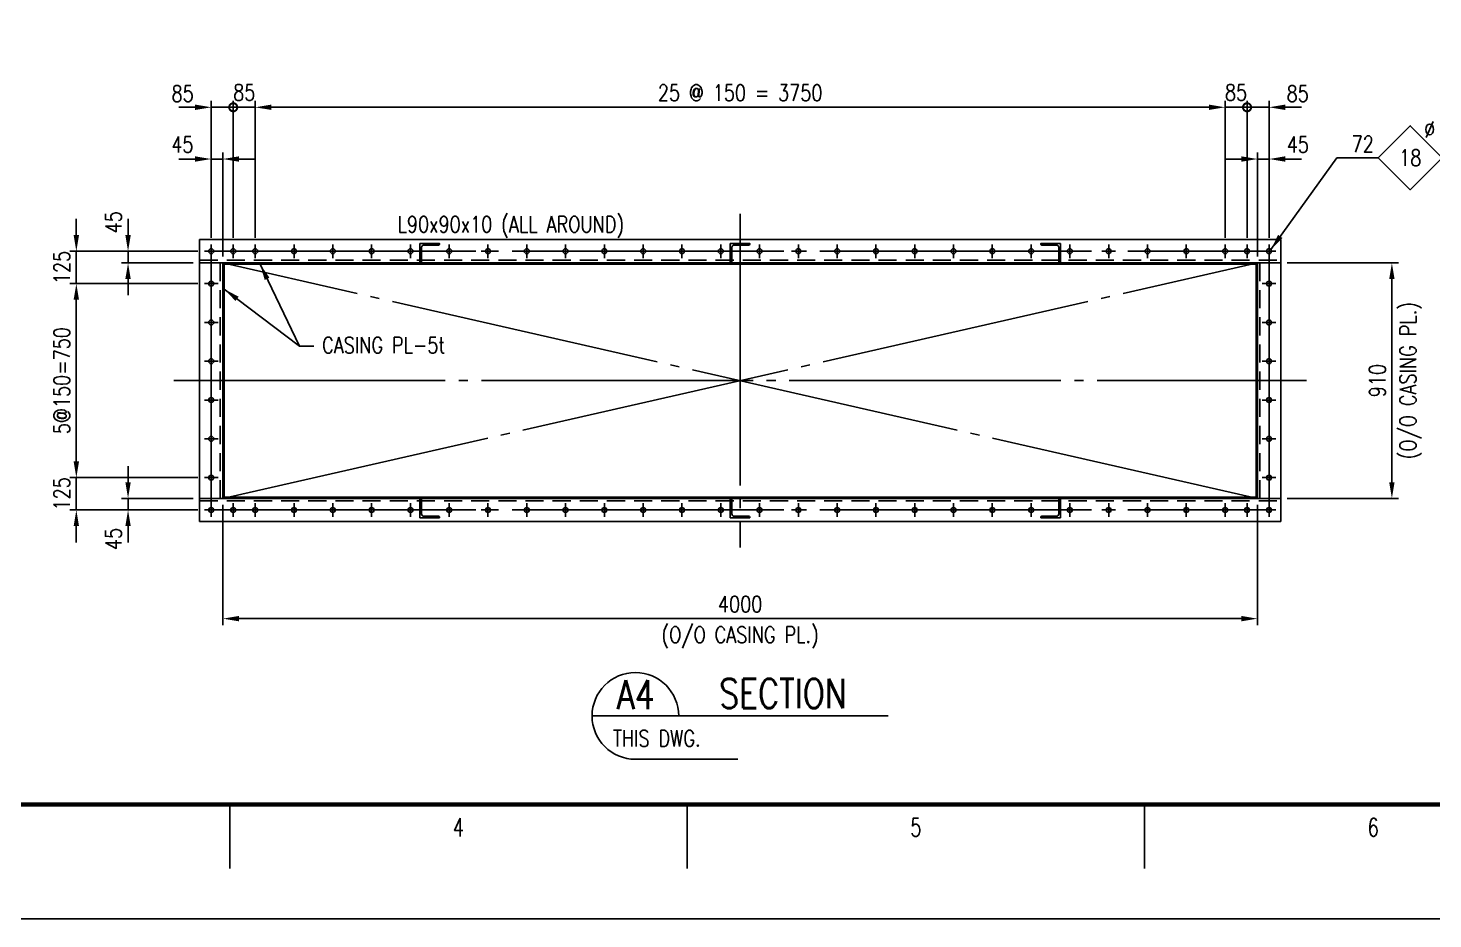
# Model space of a CAD drawing. Header units: millimetres. Extents: x 0 to 134087, y -49114 to 20834.
# Drawn here: x 28869 to 34301, y -49114 to -45671 of the extents above; entities that cross this region are included whole.
import ezdxf
from ezdxf.enums import TextEntityAlignment as Align

# ---------------------------------------------------------------- set-up
doc = ezdxf.new("R2010")
doc.units = ezdxf.units.MM
doc.header["$LTSCALE"] = 35
doc.linetypes.add('JNK-CENTER', pattern=[34, 30, -1.5, 1, -1.5])
doc.linetypes.add('JNK-HIDDEN', pattern=[3, 2, -1])
for name, color, linetype in [('CEN-R', 1, 'JNK-CENTER'), ('CON-C', 4, 'Continuous'), ('CON-G', 3, 'Continuous'), ('CON-W', 7, 'Continuous'), ('CON-Y', 2, 'Continuous'), ('Dim-W', 7, 'Continuous'), ('HID-Y', 2, 'JNK-HIDDEN'), ('STL-OBJT', 7, 'Continuous')]:
    doc.layers.add(name, color=color, linetype=linetype)
doc.styles.add('ROMANS', font='ROMANS.shx', dxfattribs={"width": 0.8})
doc.styles.add('SIMPLEX', font='simplex.shx', dxfattribs={"width": 0.8})
doc.dimstyles.new('DIM25', dxfattribs={"dimscale": 25, "dimtxt": 2.5, "dimasz": 2.5, "dimexe": 1, "dimexo": 1, "dimgap": 1, "dimtad": 1, "dimdec": 1, "dimdsep": 46, "dimtxsty": 'SIMPLEX', "dimcen": 0, "dimclrt": 2, "dimazin": 2, "dimtfac": 1, "dimtdec": 1, "dimtix": 1, "dimtmove": 2, "dimatfit": 0, "dimfxl": 0.18, "dimtolj": 1, "dimtzin": 0, "dimarcsym": 0})

# ---------------------------------------------------------------- blocks, each defined once
blk = doc.blocks.new('TITLE')
at = {"color": 7}
for p, q in [((240.49, 17.68), (240.49, 7.78)), ((311.22, 17.68), (311.22, 7.78)), ((381.95, 17.68), (381.95, 7.78)), ((841, 0), (0, 0))]:
    blk.add_line(p, q, dxfattribs=at)
at = {"color": 7, "const_width": 0.707}
blk.add_lwpolyline([(28.29, 17.68), (823.67, 17.68)], dxfattribs=at)
at = {"color": 7, "style": 'ROMANS', "width": 0.7}
for s, p in [('4', (275.85, 14.15)), ('5', (346.59, 14.15)), ('6', (417.32, 14.15))]:
    blk.add_text(s, height=2.83, dxfattribs=at).set_placement(p, align=Align.MIDDLE)
blk = doc.blocks.new('*D2402')
at = {"layer": 'DEFPOINTS', "color": 0, "transparency": 16777216}
for p in [(29055.6, -46534), (29550.8, -46534), (29550.8, -46659)]:
    blk.add_point(p, dxfattribs=at)
at = {"layer": 'Dim-W', "color": 0, "lineweight": -2, "transparency": 16777216}
for p, q in [((29055.6, -46471.5), (29055.6, -46409)), ((29525.8, -46534), (29030.6, -46534)), ((29055.6, -46659), (29055.6, -46534)), ((29525.8, -46659), (29030.6, -46659)), ((29055.6, -46721.5), (29055.6, -46784))]:
    blk.add_line(p, q, dxfattribs=at)
at = {"layer": 'Dim-W', "color": 0, "transparency": 16777216}
for points in [[(29045.1, -46471.5), (29066, -46471.5), (29055.6, -46534)], [(29045.1, -46721.5), (29066, -46721.5), (29055.6, -46659)]]:
    blk.add_solid(points, dxfattribs=at)
at = {"layer": 'Dim-W', "color": 2, "transparency": 16777216, "insert": (28999.3, -46596.5), "char_height": 62.5, "attachment_point": 5, "rotation": 90, "style": 'SIMPLEX'}
blk.add_mtext('\\A1;125', dxfattribs=at)
blk = doc.blocks.new('*D2403')
at = {"layer": 'DEFPOINTS', "color": 0, "transparency": 16777216}
for p in [(33712.3, -46579), (33712.3, -47489), (34142.3, -47489)]:
    blk.add_point(p, dxfattribs=at)
at = {"layer": 'Dim-W', "color": 0, "lineweight": -2, "transparency": 16777216}
for p, q in [((33737.3, -46579), (34167.3, -46579)), ((34142.3, -46641.5), (34142.3, -47426.5)), ((33737.3, -47489), (34167.3, -47489))]:
    blk.add_line(p, q, dxfattribs=at)
at = {"layer": 'Dim-W', "color": 0, "transparency": 16777216}
for points in [[(34131.9, -46641.5), (34152.7, -46641.5), (34142.3, -46579)], [(34131.9, -47426.5), (34152.7, -47426.5), (34142.3, -47489)]]:
    blk.add_solid(points, dxfattribs=at)
at = {"layer": 'Dim-W', "color": 2, "transparency": 16777216, "char_height": 62.5, "attachment_point": 5, "rotation": 90, "style": 'SIMPLEX'}
for s, insert in [('\\A1;(O/O CASING PL.)', (34214.9, -47034)), ('\\A1;910', (34086.1, -47034))]:
    blk.add_mtext(s, dxfattribs=dict(at, insert=insert))
blk = doc.blocks.new('*D2404')
at = {"layer": 'DEFPOINTS', "color": 0, "transparency": 16777216}
for p in [(29255.6, -46534), (29550.8, -46534), (29532.3, -46579)]:
    blk.add_point(p, dxfattribs=at)
at = {"layer": 'Dim-W', "color": 0, "lineweight": -2, "transparency": 16777216}
for p, q in [((29255.6, -46471.5), (29255.6, -46409)), ((29525.8, -46534), (29230.6, -46534)), ((29255.6, -46579), (29255.6, -46534)), ((29507.3, -46579), (29230.6, -46579)), ((29255.6, -46641.5), (29255.6, -46704))]:
    blk.add_line(p, q, dxfattribs=at)
at = {"layer": 'Dim-W', "color": 0, "transparency": 16777216}
blk.add_solid([(29245.1, -46641.5), (29266, -46641.5), (29255.6, -46579)], dxfattribs=at)
at = {"layer": 'Dim-W', "color": 2, "transparency": 16777216, "insert": (29199.3, -46421.9), "char_height": 62.5, "attachment_point": 5, "rotation": 90, "style": 'SIMPLEX', "bg_fill": 3, "box_fill_scale": 1.1, "bg_fill_color": 256, "bg_fill_true_color": 13158600, "bg_fill_transparency": 0}
blk.add_mtext('\\A1;45', dxfattribs=at)
at = {"layer": 'Dim-W', "color": 0, "transparency": 16777216}
blk.add_solid([(29245.1, -46471.5), (29266, -46471.5), (29255.6, -46534)], dxfattribs=at)
blk = doc.blocks.new('*D2405')
at = {"layer": 'DEFPOINTS', "color": 0, "transparency": 16777216}
for p in [(29622.3, -47489), (33622.3, -47489), (29622.3, -47954)]:
    blk.add_point(p, dxfattribs=at)
at = {"layer": 'Dim-W', "color": 0, "lineweight": -2, "transparency": 16777216}
for p, q in [((29622.3, -47514), (29622.3, -47979)), ((33622.3, -47514), (33622.3, -47979)), ((33559.8, -47954), (29684.8, -47954))]:
    blk.add_line(p, q, dxfattribs=at)
at = {"layer": 'Dim-W', "color": 0, "transparency": 16777216}
for points in [[(29684.8, -47943.5), (29684.8, -47964.4), (29622.3, -47954)], [(33559.8, -47943.5), (33559.8, -47964.4), (33622.3, -47954)]]:
    blk.add_solid(points, dxfattribs=at)
at = {"layer": 'Dim-W', "color": 2, "transparency": 16777216, "char_height": 62.5, "attachment_point": 5, "style": 'SIMPLEX'}
for s, insert in [('\\A1;4000', (31622.3, -47897.7)), ('\\A1;(O/O CASING PL.)', (31622.3, -48026.6))]:
    blk.add_mtext(s, dxfattribs=dict(at, insert=insert))
blk = doc.blocks.new('SECTITLE')
at = {"layer": 'CON-G'}
for p, q in [((-1.7, 0), (44.1, 0)), ((5, -6.7), (20.86, -6.7))]:
    blk.add_line(p, q, dxfattribs=at)
blk.add_arc((5, 0), 6.7, 0, 270, dxfattribs=at)
at = {"layer": 'CON-C', "style": 'SIMPLEX', "width": 0.8}
for tag, p in [('A', (5.06, 1.04)), ('ELEVATION', (27.83, 1.22))]:
    blk.add_attdef(tag, text='', height=4.5, dxfattribs=at).set_placement(p, align=Align.CENTER)
at = {"layer": 'CON-Y', "style": 'SIMPLEX', "width": 0.8}
blk.add_attdef('SCALE', text='', height=2.5, dxfattribs=at).set_placement((44.9, -3.72), align=Align.RIGHT)
blk.add_attdef('H0000-0000', (1.54, -4.72), '', height=2.5, dxfattribs=at)
blk = doc.blocks.new('*D2406')
at = {"layer": 'DEFPOINTS', "color": 0, "transparency": 16777216}
for p in [(29550.8, -47409), (29055.6, -47534), (29550.8, -47534)]:
    blk.add_point(p, dxfattribs=at)
at = {"layer": 'Dim-W', "color": 0, "lineweight": -2, "transparency": 16777216}
for p, q in [((29055.6, -47346.5), (29055.6, -47284)), ((29525.8, -47409), (29030.6, -47409)), ((29055.6, -47409), (29055.6, -47534)), ((29525.8, -47534), (29030.6, -47534)), ((29055.6, -47596.5), (29055.6, -47659))]:
    blk.add_line(p, q, dxfattribs=at)
at = {"layer": 'Dim-W', "color": 0, "transparency": 16777216}
for points in [[(29045.1, -47346.5), (29066, -47346.5), (29055.6, -47409)], [(29045.1, -47596.5), (29066, -47596.5), (29055.6, -47534)]]:
    blk.add_solid(points, dxfattribs=at)
at = {"layer": 'Dim-W', "color": 2, "transparency": 16777216, "insert": (28999.3, -47471.5), "char_height": 62.5, "attachment_point": 5, "rotation": 90, "style": 'SIMPLEX'}
blk.add_mtext('\\A1;125', dxfattribs=at)
blk = doc.blocks.new('*D2407')
at = {"layer": 'DEFPOINTS', "color": 0, "transparency": 16777216}
for p in [(29532.3, -47489), (29255.6, -47534), (29550.8, -47534)]:
    blk.add_point(p, dxfattribs=at)
at = {"layer": 'Dim-W', "color": 0, "lineweight": -2, "transparency": 16777216}
for p, q in [((29255.6, -47426.5), (29255.6, -47364)), ((29507.3, -47489), (29230.6, -47489)), ((29255.6, -47489), (29255.6, -47534)), ((29525.8, -47534), (29230.6, -47534)), ((29255.6, -47596.5), (29255.6, -47659))]:
    blk.add_line(p, q, dxfattribs=at)
at = {"layer": 'Dim-W', "color": 0, "transparency": 16777216}
blk.add_solid([(29245.1, -47426.5), (29266, -47426.5), (29255.6, -47489)], dxfattribs=at)
at = {"layer": 'Dim-W', "color": 2, "transparency": 16777216, "insert": (29199.3, -47646), "char_height": 62.5, "attachment_point": 5, "rotation": 90, "style": 'SIMPLEX', "bg_fill": 3, "box_fill_scale": 1.1, "bg_fill_color": 256, "bg_fill_true_color": 13158600, "bg_fill_transparency": 0}
blk.add_mtext('\\A1;45', dxfattribs=at)
at = {"layer": 'Dim-W', "color": 0, "transparency": 16777216}
blk.add_solid([(29245.1, -47596.5), (29266, -47596.5), (29255.6, -47534)], dxfattribs=at)
blk = doc.blocks.new('*D2408')
at = {"layer": 'DEFPOINTS', "color": 0, "transparency": 16777216}
for p in [(29055.6, -46659), (29550.8, -46659), (29550.8, -47409)]:
    blk.add_point(p, dxfattribs=at)
at = {"layer": 'Dim-W', "color": 0, "lineweight": -2, "transparency": 16777216}
for p, q in [((29525.8, -46659), (29030.6, -46659)), ((29055.6, -47346.5), (29055.6, -46721.5)), ((29525.8, -47409), (29030.6, -47409))]:
    blk.add_line(p, q, dxfattribs=at)
at = {"layer": 'Dim-W', "color": 0, "transparency": 16777216}
for points in [[(29045.1, -46721.5), (29066, -46721.5), (29055.6, -46659)], [(29045.1, -47346.5), (29066, -47346.5), (29055.6, -47409)]]:
    blk.add_solid(points, dxfattribs=at)
at = {"layer": 'Dim-W', "color": 2, "transparency": 16777216, "insert": (28999.3, -47034), "char_height": 62.5, "attachment_point": 5, "rotation": 90, "style": 'SIMPLEX'}
blk.add_mtext('\\A1;5@150=750', dxfattribs=at)
blk = doc.blocks.new('*D2409')
at = {"layer": 'DEFPOINTS', "color": 0, "transparency": 16777216}
for p in [(33667.3, -46177.5), (33667.3, -46507.5), (33622.3, -46579)]:
    blk.add_point(p, dxfattribs=at)
at = {"layer": 'Dim-W', "color": 0, "lineweight": -2, "transparency": 16777216}
for p, q in [((33622.3, -46554), (33622.3, -46152.5)), ((33667.3, -46482.5), (33667.3, -46152.5)), ((33559.8, -46177.5), (33497.3, -46177.5)), ((33622.3, -46177.5), (33667.3, -46177.5)), ((33729.8, -46177.5), (33792.3, -46177.5))]:
    blk.add_line(p, q, dxfattribs=at)
at = {"layer": 'Dim-W', "color": 0, "transparency": 16777216}
blk.add_solid([(33559.8, -46167), (33559.8, -46187.9), (33622.3, -46177.5)], dxfattribs=at)
at = {"layer": 'Dim-W', "color": 2, "transparency": 16777216, "insert": (33778.8, -46121.2), "char_height": 62.5, "attachment_point": 5, "style": 'SIMPLEX', "bg_fill": 3, "box_fill_scale": 1.1, "bg_fill_color": 256, "bg_fill_true_color": 13158600, "bg_fill_transparency": 0}
blk.add_mtext('\\A1;45', dxfattribs=at)
at = {"layer": 'Dim-W', "color": 0, "transparency": 16777216}
blk.add_solid([(33729.8, -46167), (33729.8, -46187.9), (33667.3, -46177.5)], dxfattribs=at)
blk = doc.blocks.new('BOLTHOLE')
at = {"layer": 'CON-W'}
blk.add_line((25.7, 0), (9.9, 0), dxfattribs=at)
blk.add_lwpolyline([(0, 0), (4.95, 4.95), (9.9, 0), (4.95, -4.95)], close=True, dxfattribs=at)
at = {"layer": 'CON-Y', "style": 'SIMPLEX', "width": 0.8}
for s, p in [('%%C', (8.81, 3.12)), ("HL's FOR", (24.37, 0.9))]:
    blk.add_text(s, height=2.5, dxfattribs=at).set_placement(p, align=Align.RIGHT)
blk.add_attdef('4', text='', height=2.5, dxfattribs=at).set_placement((-0.69, 0.87), align=Align.RIGHT)
blk.add_attdef('22', text='', height=2.5, dxfattribs=at).set_placement((4.95, 0), align=Align.MIDDLE_CENTER)
blk = doc.blocks.new('*D2410')
at = {"layer": 'DEFPOINTS', "color": 0, "transparency": 16777216}
for p in [(29577.3, -46177.5), (29577.3, -46507.5), (29622.3, -46579)]:
    blk.add_point(p, dxfattribs=at)
at = {"layer": 'Dim-W', "color": 0, "lineweight": -2, "transparency": 16777216}
for p, q in [((29577.3, -46482.5), (29577.3, -46152.5)), ((29622.3, -46554), (29622.3, -46152.5)), ((29514.8, -46177.5), (29452.3, -46177.5)), ((29622.3, -46177.5), (29577.3, -46177.5)), ((29684.8, -46177.5), (29747.3, -46177.5))]:
    blk.add_line(p, q, dxfattribs=at)
at = {"layer": 'Dim-W', "color": 0, "transparency": 16777216}
blk.add_solid([(29684.8, -46167), (29684.8, -46187.9), (29622.3, -46177.5)], dxfattribs=at)
at = {"layer": 'Dim-W', "color": 2, "transparency": 16777216, "insert": (29465.8, -46121.2), "char_height": 62.5, "attachment_point": 5, "style": 'SIMPLEX', "bg_fill": 3, "box_fill_scale": 1.1, "bg_fill_color": 256, "bg_fill_true_color": 13158600, "bg_fill_transparency": 0}
blk.add_mtext('\\A1;45', dxfattribs=at)
at = {"layer": 'Dim-W', "color": 0, "transparency": 16777216}
blk.add_solid([(29514.8, -46167), (29514.8, -46187.9), (29577.3, -46177.5)], dxfattribs=at)
blk = doc.blocks.new('*D2378')
at = {"layer": 'DEFPOINTS', "color": 0, "transparency": 16777216}
for p in [(33497.3, -45977.5), (29747.3, -46507.5), (33497.3, -46507.5)]:
    blk.add_point(p, dxfattribs=at)
at = {"layer": 'Dim-W', "color": 0, "lineweight": -2, "transparency": 16777216}
for p, q in [((29747.3, -46482.5), (29747.3, -45952.5)), ((33497.3, -46482.5), (33497.3, -45952.5)), ((29809.8, -45977.5), (33434.8, -45977.5))]:
    blk.add_line(p, q, dxfattribs=at)
at = {"layer": 'Dim-W', "color": 0, "transparency": 16777216}
for points in [[(29809.8, -45967), (29809.8, -45987.9), (29747.3, -45977.5)], [(33434.8, -45967), (33434.8, -45987.9), (33497.3, -45977.5)]]:
    blk.add_solid(points, dxfattribs=at)
at = {"layer": 'Dim-W', "color": 2, "transparency": 16777216, "insert": (31622.3, -45921.2), "char_height": 62.5, "attachment_point": 5, "style": 'SIMPLEX'}
blk.add_mtext('\\A1;25 @ 150 = 3750', dxfattribs=at)
blk = doc.blocks.new('_DotSmall')
at = {"color": 0, "linetype": 'ByBlock', "const_width": 0.5}
blk.add_lwpolyline([(-0.0625, 0, 1), (0.0625, 0, 1)], format="xyb", close=True, dxfattribs=at)
blk = doc.blocks.new('*D2382')
at = {"layer": 'DEFPOINTS', "color": 0, "transparency": 16777216}
for p in [(33497.3, -45977.5), (33582.3, -45977.5), (33582.3, -46507.5)]:
    blk.add_point(p, dxfattribs=at)
at = {"layer": 'Dim-W', "color": 0, "lineweight": -2, "transparency": 16777216}
for p, q in [((33582.3, -46482.5), (33582.3, -45952.5)), ((33497.3, -45977.5), (33582.3, -45977.5))]:
    blk.add_line(p, q, dxfattribs=at)
at = {"layer": 'Dim-W', "color": 0, "lineweight": -2, "transparency": 16777216, "xscale": 62.5, "yscale": 62.5, "zscale": 62.5}
blk.add_blockref('_DotSmall', (33582.3, -45977.5), dxfattribs=at)
at = {"layer": 'Dim-W', "color": 2, "transparency": 16777216, "insert": (33539.8, -45920.1), "char_height": 62.5, "attachment_point": 5, "style": 'SIMPLEX'}
blk.add_mtext('\\A1;85', dxfattribs=at)
blk = doc.blocks.new('_None')
blk = doc.blocks.new('*D2383')
at = {"layer": 'DEFPOINTS', "color": 0, "transparency": 16777216}
for p in [(33667.3, -45977.5), (33582.3, -46507.5), (33667.3, -46507.5)]:
    blk.add_point(p, dxfattribs=at)
at = {"layer": 'Dim-W', "color": 0, "lineweight": -2, "transparency": 16777216}
for p, q in [((33582.3, -46482.5), (33582.3, -45952.5)), ((33667.3, -46482.5), (33667.3, -45952.5)), ((33582.3, -45977.5), (33519.8, -45977.5)), ((33582.3, -45977.5), (33667.3, -45977.5)), ((33729.8, -45977.5), (33792.3, -45977.5))]:
    blk.add_line(p, q, dxfattribs=at)
at = {"layer": 'Dim-W', "color": 0, "lineweight": -2, "transparency": 16777216, "xscale": 62.5, "yscale": 62.5, "zscale": 62.5}
blk.add_blockref('_DotSmall', (33582.3, -45977.5), dxfattribs=at)
at = {"layer": 'Dim-W', "color": 2, "transparency": 16777216, "insert": (33778.1, -45924.8), "char_height": 62.5, "attachment_point": 5, "style": 'SIMPLEX', "bg_fill": 3, "box_fill_scale": 1.1, "bg_fill_color": 256, "bg_fill_true_color": 13158600, "bg_fill_transparency": 0}
blk.add_mtext('\\A1;85', dxfattribs=at)
at = {"layer": 'Dim-W', "color": 0, "transparency": 16777216}
blk.add_solid([(33729.8, -45967), (33729.8, -45987.9), (33667.3, -45977.5)], dxfattribs=at)
blk = doc.blocks.new('*D2384')
at = {"layer": 'DEFPOINTS', "color": 0, "transparency": 16777216}
for p in [(29662.3, -45977.5), (29747.3, -45977.5), (29662.3, -46507.5)]:
    blk.add_point(p, dxfattribs=at)
at = {"layer": 'Dim-W', "color": 0, "lineweight": -2, "transparency": 16777216}
for p, q in [((29662.3, -46482.5), (29662.3, -45952.5)), ((29747.3, -45977.5), (29662.3, -45977.5))]:
    blk.add_line(p, q, dxfattribs=at)
at = {"layer": 'Dim-W', "color": 0, "lineweight": -2, "transparency": 16777216, "xscale": 62.5, "yscale": 62.5, "zscale": 62.5, "rotation": 180}
blk.add_blockref('_DotSmall', (29662.3, -45977.5), dxfattribs=at)
at = {"layer": 'Dim-W', "color": 2, "transparency": 16777216, "insert": (29704.8, -45920.1), "char_height": 62.5, "attachment_point": 5, "style": 'SIMPLEX'}
blk.add_mtext('\\A1;85', dxfattribs=at)
blk = doc.blocks.new('*D2385')
at = {"layer": 'DEFPOINTS', "color": 0, "transparency": 16777216}
for p in [(29577.3, -45977.5), (29577.3, -46507.5), (29662.3, -46507.5)]:
    blk.add_point(p, dxfattribs=at)
at = {"layer": 'Dim-W', "color": 0, "lineweight": -2, "transparency": 16777216}
for p, q in [((29577.3, -46482.5), (29577.3, -45952.5)), ((29662.3, -46482.5), (29662.3, -45952.5)), ((29514.8, -45977.5), (29452.3, -45977.5)), ((29662.3, -45977.5), (29577.3, -45977.5)), ((29662.3, -45977.5), (29724.8, -45977.5))]:
    blk.add_line(p, q, dxfattribs=at)
at = {"layer": 'Dim-W', "color": 0, "lineweight": -2, "transparency": 16777216, "xscale": 62.5, "yscale": 62.5, "zscale": 62.5, "rotation": 180}
blk.add_blockref('_DotSmall', (29662.3, -45977.5), dxfattribs=at)
at = {"layer": 'Dim-W', "color": 2, "transparency": 16777216, "insert": (29466.5, -45924.8), "char_height": 62.5, "attachment_point": 5, "style": 'SIMPLEX', "bg_fill": 3, "box_fill_scale": 1.1, "bg_fill_color": 256, "bg_fill_true_color": 13158600, "bg_fill_transparency": 0}
blk.add_mtext('\\A1;85', dxfattribs=at)
at = {"layer": 'Dim-W', "color": 0, "transparency": 16777216}
blk.add_solid([(29514.8, -45967), (29514.8, -45987.9), (29577.3, -45977.5)], dxfattribs=at)

msp = doc.modelspace()

# ---------------------------------------------------------------- linework, layer by layer
at = {"layer": 'CEN-R'}
for p, q in [((31622.3086, -46388.9642), (31622.3086, -47678.9642)), ((29550.8086, -46533.9642), (29603.8086, -46533.9642)), ((29550.8086, -46533.9642), (33693.8086, -46533.9642)), ((29577.3086, -46560.4642), (29577.3086, -46507.4642)), ((29577.3086, -46507.4642), (29577.3086, -47560.4642)), ((29773.8086, -46533.9642), (29720.8086, -46533.9642)), ((29747.3086, -46507.4642), (29747.3086, -46560.4642)), ((29923.8086, -46533.9642), (29870.8086, -46533.9642)), ((29897.3086, -46507.4642), (29897.3086, -46560.4642)), ((30073.8086, -46533.9642), (30020.8086, -46533.9642)), ((30047.3086, -46507.4642), (30047.3086, -46560.4642)), ((30223.8086, -46533.9642), (30170.8086, -46533.9642)), ((30197.3086, -46507.4642), (30197.3086, -46560.4642)), ((30373.8086, -46533.9642), (30320.8086, -46533.9642)), ((30373.8086, -46533.9642), (30320.8086, -46533.9642)), ((30347.3086, -46507.4642), (30347.3086, -46560.4642)), ((30523.8086, -46533.9642), (30470.8086, -46533.9642)), ((30497.3086, -46507.4642), (30497.3086, -46560.4642)), ((30673.8086, -46533.9642), (30620.8086, -46533.9642)), ((30647.3086, -46507.4642), (30647.3086, -46560.4642)), ((30823.8086, -46533.9642), (30770.8086, -46533.9642)), ((30797.3086, -46507.4642), (30797.3086, -46560.4642)), ((30973.8086, -46533.9642), (30920.8086, -46533.9642)), ((30947.3086, -46507.4642), (30947.3086, -46560.4642)), ((31123.8086, -46533.9642), (31070.8086, -46533.9642)), ((31097.3086, -46507.4642), (31097.3086, -46560.4642)), ((31273.8086, -46533.9642), (31220.8086, -46533.9642)), ((31247.3086, -46507.4642), (31247.3086, -46560.4642)), ((31423.8086, -46533.9642), (31370.8086, -46533.9642)), ((31397.3086, -46507.4642), (31397.3086, -46560.4642)), ((31573.8086, -46533.9642), (31520.8086, -46533.9642)), ((31547.3086, -46507.4642), (31547.3086, -46560.4642)), ((31697.3086, -46507.4642), (31697.3086, -46560.4642)), ((31820.8086, -46533.9642), (31873.8086, -46533.9642)), ((31847.3086, -46507.4642), (31847.3086, -46560.4642)), ((31970.8086, -46533.9642), (32023.8086, -46533.9642)), ((31997.3086, -46507.4642), (31997.3086, -46560.4642)), ((32120.8086, -46533.9642), (32173.8086, -46533.9642)), ((32147.3086, -46507.4642), (32147.3086, -46560.4642)), ((32270.8086, -46533.9642), (32323.8086, -46533.9642)), ((32297.3086, -46507.4642), (32297.3086, -46560.4642)), ((32420.8086, -46533.9642), (32473.8086, -46533.9642)), ((32447.3086, -46507.4642), (32447.3086, -46560.4642)), ((32570.8086, -46533.9642), (32623.8086, -46533.9642)), ((32597.3086, -46507.4642), (32597.3086, -46560.4642)), ((32773.8086, -46533.9642), (32720.8086, -46533.9642)), ((32720.8086, -46533.9642), (32773.8086, -46533.9642)), ((32747.3086, -46507.4642), (32747.3086, -46560.4642)), ((32870.8086, -46533.9642), (32923.8086, -46533.9642)), ((32870.8086, -46533.9642), (32923.8086, -46533.9642)), ((32897.3086, -46507.4642), (32897.3086, -46560.4642)), ((33020.8086, -46533.9642), (33073.8086, -46533.9642)), ((33047.3086, -46507.4642), (33047.3086, -46560.4642)), ((33170.8086, -46533.9642), (33223.8086, -46533.9642)), ((33197.3086, -46507.4642), (33197.3086, -46560.4642)), ((33320.8086, -46533.9642), (33373.8086, -46533.9642)), ((33347.3086, -46507.4642), (33347.3086, -46560.4642)), ((33470.8086, -46533.9642), (33523.8086, -46533.9642)), ((33497.3086, -46507.4642), (33497.3086, -46560.4642)), ((33693.8086, -46533.9642), (33640.8086, -46533.9642)), ((33667.3086, -46560.4642), (33667.3086, -46507.4642)), ((33667.3086, -46507.4642), (33667.3086, -47560.4642)), ((33622.3086, -47488.9642), (29622.3086, -46578.9642)), ((29622.3086, -47488.9642), (33622.3086, -46578.9642)), ((29577.3086, -46607.4642), (29577.3086, -46660.4642)), ((33667.3086, -46607.4642), (33667.3086, -46660.4642)), ((33667.3086, -46607.4642), (33667.3086, -46660.4642)), ((29550.8086, -46658.9642), (29603.8086, -46658.9642)), ((33693.8086, -46658.9642), (33640.8086, -46658.9642)), ((29550.8086, -46808.9642), (29603.8086, -46808.9642)), ((33693.8086, -46808.9642), (33640.8086, -46808.9642)), ((29550.8086, -46958.9642), (29603.8086, -46958.9642)), ((33693.8086, -46958.9642), (33640.8086, -46958.9642)), ((29432.3086, -47033.9642), (33812.3086, -47033.9642)), ((29550.8086, -47108.9642), (29603.8086, -47108.9642)), ((33693.8086, -47108.9642), (33640.8086, -47108.9642)), ((29550.8086, -47258.9642), (29603.8086, -47258.9642)), ((33693.8086, -47258.9642), (33640.8086, -47258.9642)), ((29550.8086, -47408.9642), (29603.8086, -47408.9642)), ((29577.3086, -47407.4642), (29577.3086, -47460.4642)), ((33693.8086, -47408.9642), (33640.8086, -47408.9642)), ((33667.3086, -47407.4642), (33667.3086, -47460.4642)), ((33667.3086, -47407.4642), (33667.3086, -47460.4642)), ((29577.3086, -47507.4642), (29577.3086, -47560.4642)), ((29662.3086, -47560.4642), (29662.3086, -47507.4642)), ((29747.3086, -47560.4642), (29747.3086, -47507.4642)), ((29897.3086, -47560.4642), (29897.3086, -47507.4642)), ((30047.3086, -47560.4642), (30047.3086, -47507.4642)), ((30197.3086, -47560.4642), (30197.3086, -47507.4642)), ((30347.3086, -47560.4642), (30347.3086, -47507.4642)), ((30497.3086, -47560.4642), (30497.3086, -47507.4642)), ((30647.3086, -47560.4642), (30647.3086, -47507.4642)), ((30797.3086, -47560.4642), (30797.3086, -47507.4642)), ((30947.3086, -47560.4642), (30947.3086, -47507.4642)), ((31097.3086, -47560.4642), (31097.3086, -47507.4642)), ((31247.3086, -47560.4642), (31247.3086, -47507.4642)), ((31397.3086, -47560.4642), (31397.3086, -47507.4642)), ((31547.3086, -47560.4642), (31547.3086, -47507.4642)), ((31697.3086, -47560.4642), (31697.3086, -47507.4642)), ((31847.3086, -47560.4642), (31847.3086, -47507.4642)), ((31997.3086, -47560.4642), (31997.3086, -47507.4642)), ((32147.3086, -47560.4642), (32147.3086, -47507.4642)), ((32297.3086, -47560.4642), (32297.3086, -47507.4642)), ((32447.3086, -47560.4642), (32447.3086, -47507.4642)), ((32597.3086, -47560.4642), (32597.3086, -47507.4642)), ((32747.3086, -47560.4642), (32747.3086, -47507.4642)), ((32897.3086, -47560.4642), (32897.3086, -47507.4642)), ((33047.3086, -47560.4642), (33047.3086, -47507.4642)), ((33197.3086, -47560.4642), (33197.3086, -47507.4642)), ((33347.3086, -47560.4642), (33347.3086, -47507.4642)), ((33497.3086, -47560.4642), (33497.3086, -47507.4642)), ((33582.3086, -47560.4642), (33582.3086, -47507.4642)), ((33667.3086, -47507.4642), (33667.3086, -47560.4642)), ((29550.8086, -47533.9642), (29603.8086, -47533.9642)), ((29550.8086, -47533.9642), (33693.8086, -47533.9642)), ((29673.8086, -47533.9642), (29620.8086, -47533.9642)), ((29688.8086, -47533.9642), (29635.8086, -47533.9642)), ((29773.8086, -47533.9642), (29720.8086, -47533.9642)), ((29923.8086, -47533.9642), (29870.8086, -47533.9642)), ((30073.8086, -47533.9642), (30020.8086, -47533.9642)), ((30223.8086, -47533.9642), (30170.8086, -47533.9642)), ((30373.8086, -47533.9642), (30320.8086, -47533.9642)), ((30373.8086, -47533.9642), (30320.8086, -47533.9642)), ((30523.8086, -47533.9642), (30470.8086, -47533.9642)), ((30673.8086, -47533.9642), (30620.8086, -47533.9642)), ((30823.8086, -47533.9642), (30770.8086, -47533.9642)), ((30973.8086, -47533.9642), (30920.8086, -47533.9642)), ((31123.8086, -47533.9642), (31070.8086, -47533.9642)), ((31273.8086, -47533.9642), (31220.8086, -47533.9642)), ((31423.8086, -47533.9642), (31370.8086, -47533.9642)), ((31573.8086, -47533.9642), (31520.8086, -47533.9642)), ((31820.8086, -47533.9642), (31873.8086, -47533.9642)), ((31970.8086, -47533.9642), (32023.8086, -47533.9642)), ((32120.8086, -47533.9642), (32173.8086, -47533.9642)), ((32270.8086, -47533.9642), (32323.8086, -47533.9642)), ((32420.8086, -47533.9642), (32473.8086, -47533.9642)), ((32570.8086, -47533.9642), (32623.8086, -47533.9642)), ((32773.8086, -47533.9642), (32720.8086, -47533.9642)), ((32720.8086, -47533.9642), (32773.8086, -47533.9642)), ((32870.8086, -47533.9642), (32923.8086, -47533.9642)), ((32870.8086, -47533.9642), (32923.8086, -47533.9642)), ((33020.8086, -47533.9642), (33073.8086, -47533.9642)), ((33170.8086, -47533.9642), (33223.8086, -47533.9642)), ((33320.8086, -47533.9642), (33373.8086, -47533.9642)), ((33470.8086, -47533.9642), (33523.8086, -47533.9642)), ((33555.8086, -47533.9642), (33608.8086, -47533.9642)), ((33570.8086, -47533.9642), (33623.8086, -47533.9642)), ((33693.8086, -47533.9642), (33640.8086, -47533.9642))]:
    msp.add_line(p, q, dxfattribs=at)
at = {"layer": 'CON-G'}
for p, q in [((29532.3086, -46488.9642), (33712.3086, -46488.9642)), ((29532.3086, -46488.9642), (29532.3086, -47578.9642)), ((33712.3086, -46488.9642), (33712.3086, -47578.9642)), ((29532.3086, -46578.9642), (33712.3086, -46578.9642)), ((29622.3086, -46578.9642), (29622.3086, -47488.9642)), ((29627.3086, -46578.9642), (29627.3086, -47488.9642)), ((29627.3086, -46583.9642), (33617.3086, -46583.9642)), ((33617.3086, -46578.9642), (33617.3086, -47488.9642)), ((33622.3086, -46578.9642), (33622.3086, -47488.9642)), ((29532.3086, -47488.9642), (33712.3086, -47488.9642)), ((29627.3086, -47483.9642), (33617.3086, -47483.9642)), ((29532.3086, -47578.9642), (33712.3086, -47578.9642))]:
    msp.add_line(p, q, dxfattribs=at)
for points in [[(30384.3086, -46503.9642), (30384.3086, -46578.9642), (30386.3086, -46578.9642, 0.414213562), (30390.3086, -46574.9642), (30390.3086, -46518.4642, -0.414213562), (30398.8086, -46509.9642), (30455.3086, -46509.9642, 0.414213562), (30459.3086, -46505.9642), (30459.3086, -46503.9642)], [(31584.3086, -46503.9642), (31584.3086, -46578.9642), (31586.3086, -46578.9642, 0.414213562), (31590.3086, -46574.9642), (31590.3086, -46518.4642, -0.414213562), (31598.8086, -46509.9642), (31655.3086, -46509.9642, 0.414213562), (31659.3086, -46505.9642), (31659.3086, -46503.9642)], [(32860.3086, -46503.9642), (32860.3086, -46578.9642), (32858.3086, -46578.9642, -0.414213562), (32854.3086, -46574.9642), (32854.3086, -46518.4642, 0.414213562), (32845.8086, -46509.9642), (32789.3086, -46509.9642, -0.414213562), (32785.3086, -46505.9642), (32785.3086, -46503.9642)], [(30384.3086, -47563.9642), (30384.3086, -47488.9642), (30386.3086, -47488.9642, -0.414213562), (30390.3086, -47492.9642), (30390.3086, -47549.4642, 0.414213562), (30398.8086, -47557.9642), (30455.3086, -47557.9642, -0.414213562), (30459.3086, -47561.9642), (30459.3086, -47563.9642)], [(31584.3086, -47563.9642), (31584.3086, -47488.9642), (31586.3086, -47488.9642, -0.414213562), (31590.3086, -47492.9642), (31590.3086, -47549.4642, 0.414213562), (31598.8086, -47557.9642), (31655.3086, -47557.9642, -0.414213562), (31659.3086, -47561.9642), (31659.3086, -47563.9642)], [(32860.3086, -47563.9642), (32860.3086, -47488.9642), (32858.3086, -47488.9642, 0.414213562), (32854.3086, -47492.9642), (32854.3086, -47549.4642, -0.414213562), (32845.8086, -47557.9642), (32789.3086, -47557.9642, 0.414213562), (32785.3086, -47561.9642), (32785.3086, -47563.9642)]]:
    msp.add_lwpolyline(points, format="xyb", close=True, dxfattribs=at)
for centre in [(29577.3086, -46533.9642), (29747.3086, -46533.9642), (29897.3086, -46533.9642), (30047.3086, -46533.9642), (30197.3086, -46533.9642), (30347.3086, -46533.9642), (30497.3086, -46533.9642), (30647.3086, -46533.9642), (30797.3086, -46533.9642), (30947.3086, -46533.9642), (31097.3086, -46533.9642), (31247.3086, -46533.9642), (31397.3086, -46533.9642), (31547.3086, -46533.9642), (31697.3086, -46533.9642), (31847.3086, -46533.9642), (31997.3086, -46533.9642), (32147.3086, -46533.9642), (32297.3086, -46533.9642), (32447.3086, -46533.9642), (32597.3086, -46533.9642), (32747.3086, -46533.9642), (32897.3086, -46533.9642), (33047.3086, -46533.9642), (33197.3086, -46533.9642), (33347.3086, -46533.9642), (33497.3086, -46533.9642), (33667.3086, -46533.9642), (29577.3086, -46658.9642), (33667.3086, -46658.9642), (29577.3086, -46808.9642), (33667.3086, -46808.9642), (29577.3086, -46958.9642), (33667.3086, -46958.9642), (29577.3086, -47108.9642), (33667.3086, -47108.9642), (29577.3086, -47258.9642), (33667.3086, -47258.9642), (29577.3086, -47408.9642), (33667.3086, -47408.9642), (29577.3086, -47533.9642), (29662.3086, -47533.9642), (29747.3086, -47533.9642), (29897.3086, -47533.9642), (30047.3086, -47533.9642), (30197.3086, -47533.9642), (30347.3086, -47533.9642), (30497.3086, -47533.9642), (30647.3086, -47533.9642), (30797.3086, -47533.9642), (30947.3086, -47533.9642), (31097.3086, -47533.9642), (31247.3086, -47533.9642), (31397.3086, -47533.9642), (31547.3086, -47533.9642), (31697.3086, -47533.9642), (31847.3086, -47533.9642), (31997.3086, -47533.9642), (32147.3086, -47533.9642), (32297.3086, -47533.9642), (32447.3086, -47533.9642), (32597.3086, -47533.9642), (32747.3086, -47533.9642), (32897.3086, -47533.9642), (33047.3086, -47533.9642), (33197.3086, -47533.9642), (33347.3086, -47533.9642), (33497.3086, -47533.9642), (33582.3086, -47533.9642), (33667.3086, -47533.9642)]:
    msp.add_circle(centre, 9.5, dxfattribs=at)
at = {"layer": 'HID-Y'}
for p, q in [((29532.3086, -46568.9642), (33712.3086, -46568.9642)), ((29612.3086, -46578.9642), (29612.3086, -47488.9642)), ((33632.3086, -46578.9642), (33632.3086, -47488.9642)), ((29532.3086, -47498.9642), (33712.3086, -47498.9642))]:
    msp.add_line(p, q, dxfattribs=at)
at = {"layer": 'STL-OBJT'}
msp.add_line((33929.9564, -46172.4642), (34089.7055, -46172.4642), dxfattribs=at)

# ---------------------------------------------------------------- block references
at = {"linetype": 'ByBlock', "xscale": 24.99999999749996, "yscale": 24.99999999749996, "zscale": 24.99999999749996}
msp.add_blockref('TITLE', (23636.9795, -49114.431), dxfattribs=at)
at = {"layer": 'CON-W', "xscale": 25, "yscale": 25, "zscale": 25}
msp.add_blockref('SECTITLE', (31092.3086, -48329.9011), dxfattribs=at).add_auto_attribs({'H0000-0000': 'THIS DWG.', 'A': 'A4', 'ELEVATION': 'SECTION'})
at = {"layer": 'STL-OBJT', "xscale": 25, "yscale": 25, "zscale": 25}
msp.add_blockref('BOLTHOLE', (34089.7055, -46172.4642), dxfattribs=at).add_auto_attribs({'4': '72', '22': '18'})

# ---------------------------------------------------------------- texts
at = {"layer": 'CON-Y', "style": 'SIMPLEX', "width": 0.8}
for s, p in [('L90x90x10 (ALL AROUND)', (30297.5876, -46461.0855)), ('CASING PL-5t', (30006.0571, -46927.9853))]:
    msp.add_text(s, height=62.5, dxfattribs=at).set_placement(p)

# ---------------------------------------------------------------- dimensions: what is measured, and where the dimension line sits
at = {"layer": 'Dim-W'}
for base, p1, p2, angle, picture, middle in [((29055.5573, -46533.9642), (29550.8086, -46658.9642), (29550.8086, -46533.9642), 90, '*D2402', (28999.3073, -46596.4642)), ((29055.5573, -47533.9642), (29550.8086, -47408.9642), (29550.8086, -47533.9642), 270, '*D2406', (28999.3073, -47471.4642))]:
    dim = msp.add_linear_dim(base=base, p1=p1, p2=p2, angle=angle, dimstyle='DIM25', dxfattribs=at)
    dim.commit()
    dim.dimension.update_dxf_attribs({"geometry": picture, "text_midpoint": middle})
for base, p1, p2, angle, picture, middle in [((34142.3086, -47488.9642), (33712.3086, -46578.9642), (33712.3086, -47488.9642), 270, '*D2403', (34142.3086, -47033.9642)), ((29622.3086, -47953.9642), (33622.3086, -47488.9642), (29622.3086, -47488.9642), 180, '*D2405', (31622.3086, -47953.9642))]:
    dim = msp.add_linear_dim(base=base, p1=p1, p2=p2, angle=angle, text='<>\\X(O/O CASING PL.)', dimstyle='DIM25', dxfattribs=at)
    dim.commit()
    dim.dimension.update_dxf_attribs({"geometry": picture, "text_midpoint": middle})

# ---------------------------------------------------------------- leaders
at = {"layer": 'STL-OBJT'}
for points in [[(29766.2346, -46583.9642), (29917.8845, -46901.3163), (29973.5434, -46901.3163)], [(29627.3086, -46680.0442), (29917.8845, -46901.3163)]]:
    msp.add_leader(points, dimstyle='DIM25', dxfattribs=at)

# ---------------------------------------------------------------- next in the draw order: dimensions: what is measured, and where the dimension line sits
at = {"layer": 'Dim-W'}
dim = msp.add_linear_dim(base=(33667.3086, -46177.4642), p1=(33622.3086, -46578.9642), p2=(33667.3086, -46507.4642), dimstyle='DIM25', override={"dimtfill": 1}, dxfattribs=at)
dim.commit()
dim.dimension.update_dxf_attribs({"geometry": '*D2409', "text_midpoint": (33778.8204, -46121.2142), "dimtype": 160})
for base, p1, p2, angle, picture, middle in [((29255.5573, -46533.9642), (29532.3086, -46578.9642), (29550.8086, -46533.9642), 90, '*D2404', (29199.3073, -46421.9046)), ((29255.5573, -47533.9642), (29532.3086, -47488.9642), (29550.8086, -47533.9642), 270, '*D2407', (29199.3073, -47646.0238))]:
    dim = msp.add_linear_dim(base=base, p1=p1, p2=p2, angle=angle, dimstyle='DIM25', override={"dimtfill": 1}, dxfattribs=at)
    dim.commit()
    dim.dimension.update_dxf_attribs({"geometry": picture, "text_midpoint": middle, "dimtype": 160})

# ---------------------------------------------------------------- next in the draw order: linework, layer by layer
at = {"layer": 'CEN-R'}
for p, q in [((33555.8086, -46533.9642), (33608.8086, -46533.9642)), ((33570.8086, -46533.9642), (33623.8086, -46533.9642)), ((33582.3086, -46507.4642), (33582.3086, -46560.4642))]:
    msp.add_line(p, q, dxfattribs=at)
at = {"layer": 'CON-G'}
msp.add_circle((33582.3086, -46533.9642), 9.5, dxfattribs=at)

# ---------------------------------------------------------------- next in the draw order: dimensions: what is measured, and where the dimension line sits
at = {"layer": 'Dim-W'}
dim = msp.add_linear_dim(base=(33582.3086, -45977.4642), p1=(33497.3086, -45977.4642), p2=(33582.3086, -46507.4642), dimstyle='DIM25', override={"dimblk1": 'None', "dimblk2": 'DotSmall', "dimsah": 1, "dimtix": 0}, dxfattribs=at)
dim.commit()
dim.dimension.update_dxf_attribs({"geometry": '*D2382', "text_midpoint": (33539.8086, -45920.0535), "dimtype": 160})
dim = msp.add_linear_dim(base=(29577.3086, -46177.4642), p1=(29622.3086, -46578.9642), p2=(29577.3086, -46507.4642), angle=180, dimstyle='DIM25', override={"dimtfill": 1}, dxfattribs=at)
dim.commit()
dim.dimension.update_dxf_attribs({"geometry": '*D2410', "text_midpoint": (29465.7969, -46121.2142), "dimtype": 160})
dim = msp.add_linear_dim(base=(29055.5573, -46658.9642), p1=(29550.8086, -47408.9642), p2=(29550.8086, -46658.9642), angle=90, text='5@150=<>', dimstyle='DIM25', dxfattribs=at)
dim.commit()
dim.dimension.update_dxf_attribs({"geometry": '*D2408', "text_midpoint": (28999.3073, -47033.9642)})

# ---------------------------------------------------------------- next in the draw order: leaders
msp.add_leader([(33674.1828, -46527.4072), (33929.9564, -46172.4642)], dimstyle='DIM25', override={"dimgap": 1, "dimtad": 0, "dimdec": 0, "dimtdec": 0, "dimtix": 0, "dimatfit": 2, "dimtfill": 1}, dxfattribs=at)

# ---------------------------------------------------------------- next in the draw order: linework, layer by layer
at = {"layer": 'CEN-R'}
for p, q in [((29673.8086, -46533.9642), (29620.8086, -46533.9642)), ((29688.8086, -46533.9642), (29635.8086, -46533.9642)), ((29662.3086, -46507.4642), (29662.3086, -46560.4642))]:
    msp.add_line(p, q, dxfattribs=at)
at = {"layer": 'CON-G'}
msp.add_circle((29662.3086, -46533.9642), 9.5, dxfattribs=at)

# ---------------------------------------------------------------- next in the draw order: dimensions: what is measured, and where the dimension line sits
at = {"layer": 'Dim-W'}
dim = msp.add_linear_dim(base=(33497.3086, -45977.4642), p1=(29747.3086, -46507.4642), p2=(33497.3086, -46507.4642), text='25 @ 150 = <>', dimstyle='DIM25', override={"dimtix": 0}, dxfattribs=at)
dim.commit()
dim.dimension.update_dxf_attribs({"geometry": '*D2378', "text_midpoint": (31622.3086, -45921.2142)})
dim = msp.add_linear_dim(base=(29662.3086, -45977.4642), p1=(29747.3086, -45977.4642), p2=(29662.3086, -46507.4642), angle=180, dimstyle='DIM25', override={"dimblk1": 'None', "dimblk2": 'DotSmall', "dimsah": 1, "dimtix": 0}, dxfattribs=at)
dim.commit()
dim.dimension.update_dxf_attribs({"geometry": '*D2384', "text_midpoint": (29704.8086, -45920.0535), "dimtype": 160})

# ---------------------------------------------------------------- next in the draw order: dimensions: what is measured, and where the dimension line sits
dim = msp.add_linear_dim(base=(29577.3086, -45977.4642), p1=(29662.3086, -46507.4642), p2=(29577.3086, -46507.4642), angle=180, dimstyle='DIM25', override={"dimblk1": 'DotSmall', "dimsah": 1, "dimtix": 0, "dimtfill": 1}, dxfattribs=at)
dim.commit()
dim.dimension.update_dxf_attribs({"geometry": '*D2385', "text_midpoint": (29466.4863, -45924.7718), "dimtype": 160})
dim = msp.add_linear_dim(base=(33667.3086, -45977.4642), p1=(33582.3086, -46507.4642), p2=(33667.3086, -46507.4642), dimstyle='DIM25', override={"dimblk1": 'DotSmall', "dimsah": 1, "dimtix": 0, "dimtfill": 1}, dxfattribs=at)
dim.commit()
dim.dimension.update_dxf_attribs({"geometry": '*D2383', "text_midpoint": (33778.131, -45924.7718), "dimtype": 160})

doc.saveas('drawing.dxf')
